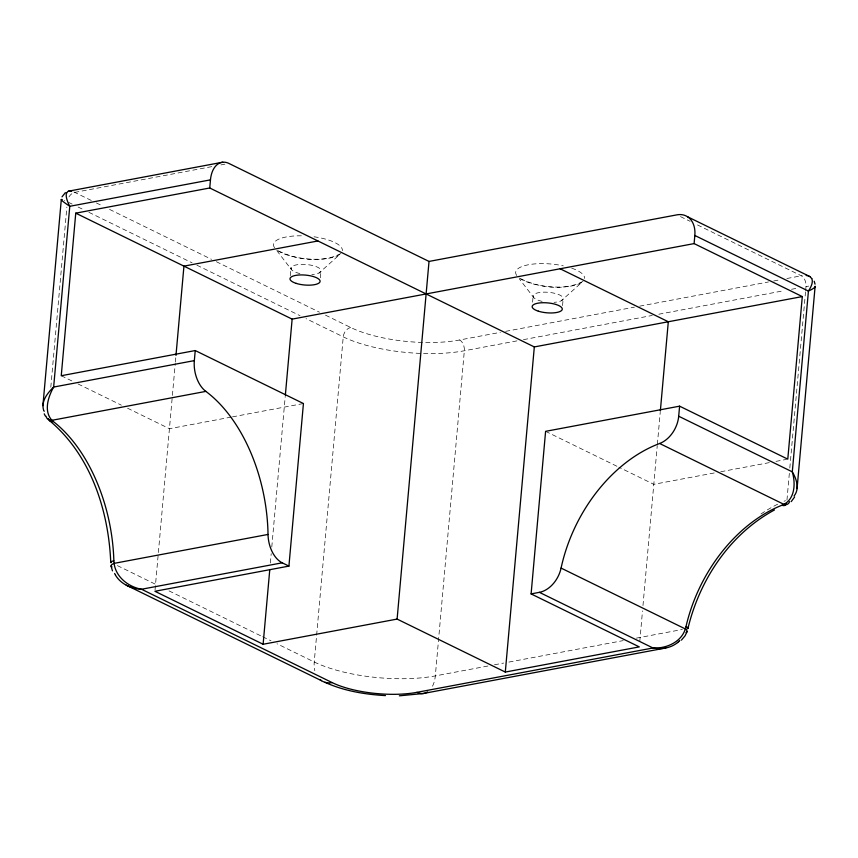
<?xml version="1.0" encoding="UTF-8"?>
<svg xmlns="http://www.w3.org/2000/svg" width="858" height="858" viewBox="0 0 858 858"><rect width="100%" height="100%" fill="white"/><g stroke="black" fill="none" stroke-linecap="round" stroke-linejoin="round"><path stroke-width="0.64" stroke-dasharray="4.29 3.22" d="M50.804 387.237L66.881 207.1M155.041 589.939L172.286 396.728M172.404 395.399L175.268 363.417M175.386 362.087L175.976 355.426M290.283 275.686L290.991 267.76L291.591 269.82L276.49 250.193M270.367 562.977L271.203 553.646M271.793 546.986L285.231 396.407M320.377 277.799L320.967 271.203L319.09 272.973L339.832 254.429M532.582 302.166L533.172 295.56L533.773 297.629L519.465 279.032M562.548 305.609L563.138 299.002L561.271 300.783L582.014 282.228A34.567 11.368 5.1 0 1 551.383 286.84A34.567 11.368 5.1 0 1 519.337 278.003M639.768 641.559L642.503 610.907M642.974 605.576L657.249 445.677M657.367 444.347L660.22 412.366M786.958 500.075L789.339 473.38M789.81 468.05L805.533 291.902M805.651 290.572L806.016 286.561A8.644 5.309 79.4 0 0 801.329 275.783L694.851 223.648M340.819 253.55C321.589 263.631 296.3 259.931 277.434 250.407M583 281.349C563.77 291.441 538.481 287.741 519.616 278.207M211.754 166.634L74.785 192.374A8.644 6.199 -63.9 0 0 68.855 197.104M220.978 164.908L224.925 164.157M325.482 315.143L350.675 327.477A77.746 25.568 5.1 0 0 459.641 339.983L500.386 332.336M505.641 331.349L634.427 307.143M639.693 306.156L768.478 281.96M773.734 280.974L780.297 279.74M786.872 278.507L802.209 275.632M806.016 286.561L808.665 286.111M516.902 340.883L464.339 350.761A86.39 28.411 5.1 0 1 343.254 336.862L306.059 318.65M523.477 339.65L652.262 315.454M658.826 314.221L783.676 290.765M791.559 289.285L798.122 288.041M231.177 417.106L169.434 428.71L126.158 407.518M232.486 416.859L303.432 403.528M714.221 472.962L653.796 484.32L618.94 467.245M720.795 471.728L770.709 462.355M775.964 461.368L786.475 459.395M487.88 666.023L435.317 675.9A86.39 28.411 5.1 0 1 314.243 661.99L277.027 643.779M494.455 664.789L503.646 663.062M508.901 662.076L623.23 640.594M636.368 638.127L682.357 629.482M73.895 191.967L91.581 200.59M680.501 216.613L690.068 221.3M96.375 202.949L102.37 205.877M109.567 209.406L211.529 259.331M216.323 261.69L319.487 312.205M545.602 431.338L617.739 466.655M68.565 202.349L72.158 204.107M78.153 207.046L84.159 209.985M88.953 212.334L192.106 262.848M196.911 265.197L300.064 315.712M61.25 375.729L73.262 381.617M78.078 383.966L121.353 405.158M117.428 565.626L155.834 584.427M169.037 590.894L261.433 636.143M262.634 636.733L271.031 640.84M350.675 327.477A8.644 6.199 -63.9 0 0 343.243 336.862L314.232 662.001A25.922 18.586 -63.9 0 0 314.832 670.709M432.507 686.207A25.922 15.937 79.4 0 0 435.317 675.9L464.339 350.761A8.644 5.309 79.4 0 0 459.652 339.983M761.014 513.974A146.89 105.33 -63.9 0 1 778.174 503.957M784.019 501.276A146.89 105.33 -63.9 0 1 785.488 500.654M64.414 200.386A23.702 1.598 30.1 0 1 64.779 200.547M339.768 254.418A34.567 11.368 5.1 0 1 309.202 259.03A34.567 11.368 5.1 0 1 277.155 250.204M274.571 247.715A34.567 11.368 5.1 0 1 301.791 235.821M314.017 236.787A34.567 11.368 5.1 0 1 342.363 250.665M299.914 273.563A15.122 4.976 5.1 0 1 294.133 265.454A15.122 4.976 5.1 0 1 317.953 267.396A15.122 4.976 5.1 0 1 311.851 274.539M516.752 275.515A34.567 11.368 5.1 0 1 527.541 264.929A34.567 11.368 5.1 0 1 563.266 265.841M571.707 268.168A34.567 11.368 5.1 0 1 584.545 278.475M542.095 301.373A15.122 4.976 5.1 0 1 536.314 293.254A15.122 4.976 5.1 0 1 560.135 295.206A15.122 4.976 5.1 0 1 554.032 302.348"/><path stroke-width="1.29" d="M195.238 350.547L303.432 403.528L288.921 566.098L154.923 591.28L263.116 644.261L397.104 619.079L505.298 672.061L639.285 646.889L531.102 593.908L545.602 431.338L679.6 406.166L787.783 459.148L802.294 296.578L534.319 346.932L209.749 187.988L75.751 213.159L61.25 375.729L195.238 350.547L194.337 360.617L53.646 387.055C47.683 392.825 40.948 401.158 43.565 410.006M794.058 496.01C799.806 488.953 796.567 478.818 792.299 471.857L678.699 416.227L679.6 406.166M42.911 405.641L61.304 199.528M175.976 355.426L183.944 266.141L317.932 240.969M209.749 187.988L210.467 179.858A25.922 15.937 79.4 0 1 228.871 163.417L429.021 261.433L676.908 214.854A25.922 18.586 -63.9 0 1 694.83 235.467L808.429 291.098L792.299 471.857C795.527 482.754 795.302 498.326 783.912 504.354L659.63 443.489A138.256 99.142 -63.9 0 0 561.078 568.082A25.922 18.586 -63.9 0 1 539.392 592.342L531.102 593.908M263.116 644.261L269.777 569.637M285.36 395.077L292.138 319.122L75.751 213.159M397.104 619.079L429.021 261.433M505.298 672.061L534.319 346.932M660.338 411.036L668.307 321.75L560.113 268.769M802.294 296.578L694.111 243.597L694.83 235.467M815.089 286.679L797.071 488.588M687.977 628.346C699.624 579.697 729.901 534.019 774.495 509.942M66.645 193.029L67.718 191.591A23.702 7.797 47.1 0 1 71.686 191.184M687.043 631.66L685.092 635.778L681.424 640.122M62.012 196.857L65.369 192.61M794.605 497.029L791.215 501.608M679.793 640.433L679.01 641.248M678.807 641.452L678.195 642.031M677.981 642.213L677.337 642.749M676.908 643.092C670.184 648.24 661.164 649.485 652.992 647.983L416.913 692.342A60.468 19.884 5.1 0 1 332.153 682.603A25.922 18.586 -63.9 0 1 319.97 679.536M68.597 191.162L222.748 162.205M210.467 179.858L69.777 206.295A34.341 2.306 30.1 0 1 61.197 199.678M292.138 319.122L694.111 243.597M46.042 416.227A8.644 6.424 -45.5 0 0 51.93 420.313L205.856 391.387A138.256 84.974 79.4 0 1 268.028 534.437A25.922 15.937 79.4 0 0 282.218 562.816L288.921 566.098M268.028 534.437L114.103 563.363A8.644 2.638 -8.3 0 0 111.99 566.923M282.218 562.816L141.527 589.253C131.403 588.781 120.806 584.159 115.498 575.171M665.787 647.972L423.037 693.554L399.356 695.817M385.489 695.602C364.789 694.412 343.886 690.947 324.903 682.282M809.094 276.179L687.558 216.763M561.078 568.082L685.36 628.946A8.644 2.906 18.6 0 1 686.035 632.518M539.392 592.342L652.992 647.983C666.065 648.755 681.177 642.234 685.36 628.946A15.637 9.02 -86 0 0 686.014 626.522A138.256 99.142 -63.9 0 1 782.013 505.201A8.644 4.73 68.3 0 0 786.336 503.893M332.153 682.603L141.527 589.253C128.561 586.958 115.733 577.069 114.103 563.363A15.637 10.822 -80.5 0 1 113.857 560.842A138.256 84.974 79.4 0 0 53.335 421.535A15.637 5.899 17.6 0 1 51.973 420.313M126.212 585.145L321.503 680.694M810.22 276.844L811.668 278.571M49.946 420.999C90.787 455.405 108.591 510.435 110.746 562.43M51.93 420.313C43.447 411.046 48.273 396.696 53.646 387.055L69.777 206.295A34.341 11.293 47.1 0 1 66.538 192.932M44.187 411.304L43.779 410.499M115.358 574.935L114.618 573.487M44.23 413.824L45.292 415.969M814.188 281.242L815.046 284.17M111.036 566.065L112.473 570.849M678.699 416.227A25.922 18.586 -63.9 0 1 659.63 443.489M205.856 391.387A25.922 15.937 79.4 0 1 194.337 360.617M815.175 286.24A34.341 4.258 -16.2 0 1 808.279 291.13A34.341 14.221 -31.4 0 0 811.797 278.496M427.627 691.891A25.922 15.937 79.4 0 1 416.913 692.342M686.046 626.533A8.644 1.855 13 0 1 686.99 628.871M783.955 504.365A15.637 5.491 -7.5 0 1 782.067 505.212M789.596 501.598A8.644 5.706 63.4 0 1 783.912 504.354M53.335 421.535A8.644 5.598 -52.1 0 1 48.284 418.586M111.1 562.751A8.644 1.705 -1.6 0 1 113.878 560.842M61.54 199.464A23.702 1.598 30.1 0 1 62.248 199.571M806.177 275.461A23.702 9.813 -31.4 0 1 810.199 276.866M296.16 283.376A15.122 4.976 5.1 0 0 320.023 281.767A15.122 4.976 5.1 0 0 298.927 275A15.122 4.976 5.1 0 0 296.16 283.376M538.341 311.175A15.122 4.976 5.1 0 0 562.205 309.566A15.122 4.976 5.1 0 0 541.108 302.799A15.122 4.976 5.1 0 0 538.341 311.175"/></g></svg>
